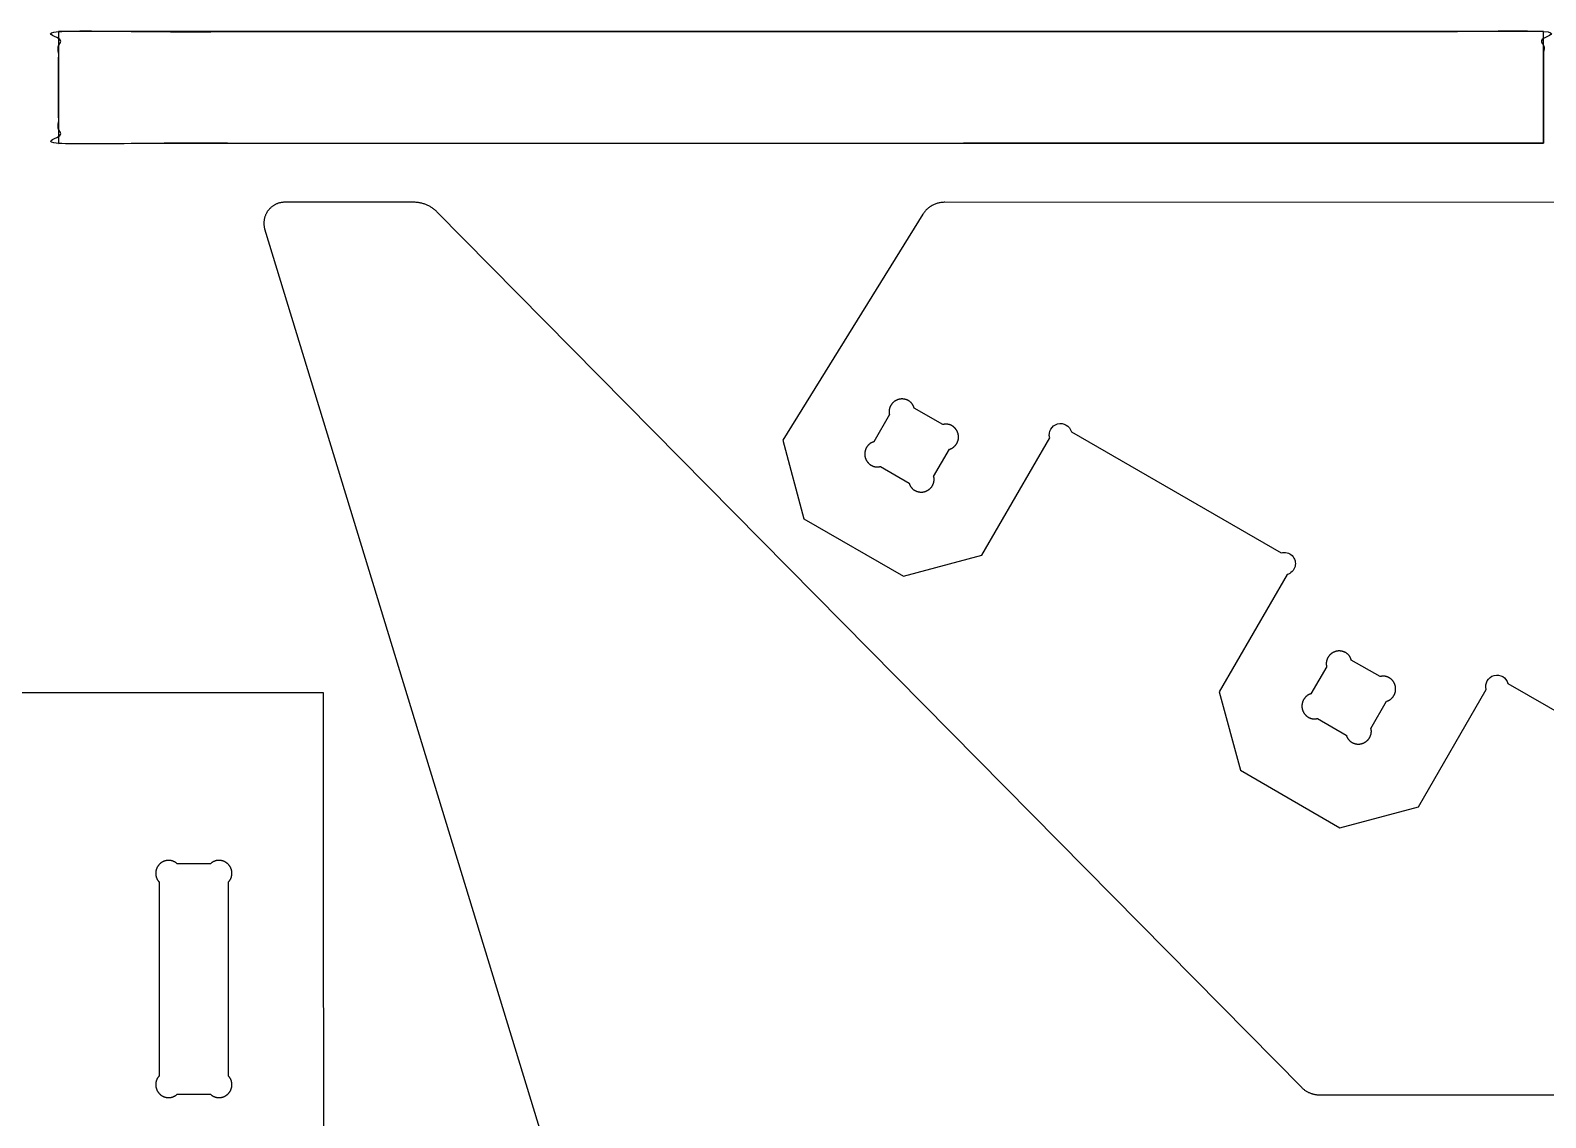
# Model space of a CAD drawing. Header units: millimetres. Extents: x 0 to 2438, y 0 to 1220.
# Drawn here: x 778 to 1238.5, y 276.7 to 607.3 of the extents above; entities that cross this region are included whole.
import ezdxf

# ---------------------------------------------------------------- set-up
doc = ezdxf.new("R2010")
doc.units = ezdxf.units.MM
doc.header["$MEASUREMENT"] = 0
doc.layers.add('Profile - inside', color=30, linetype='Continuous')
doc.layers.add('Profile - outside', color=7, linetype='Continuous')

msp = doc.modelspace()

# ---------------------------------------------------------------- linework, layer by layer
at = {"layer": 'Profile - inside'}
for points in [[(1039.12, 490.42), (1034.32, 482.11), (1034.3, 482.11), (1034.27, 482.11), (1034.25, 482.1), (1034.23, 482.1), (1034.21, 482.1), (1034.18, 482.09), (1034.16, 482.09), (1034.13, 482.08), (1034.09, 482.07), (1034.04, 482.06), (1033.99, 482.04), (1033.94, 482.03), (1033.89, 482.01), (1033.84, 481.99), (1033.79, 481.97), (1033.74, 481.94), (1033.69, 481.92), (1033.63, 481.89), (1033.58, 481.86), (1033.53, 481.83), (1033.46, 481.79), (1033.38, 481.74), (1033.31, 481.69), (1033.23, 481.64), (1033.16, 481.59), (1033.09, 481.53), (1033.01, 481.48), (1032.94, 481.42), (1032.87, 481.36), (1032.8, 481.29), (1032.74, 481.23), (1032.67, 481.16), (1032.6, 481.09), (1032.54, 481.02), (1032.48, 480.95), (1032.42, 480.87), (1032.36, 480.79), (1032.3, 480.71), (1032.24, 480.63), (1032.19, 480.55), (1032.13, 480.47), (1032.08, 480.38), (1032.04, 480.29), (1031.99, 480.2), (1031.94, 480.11), (1031.9, 480.02), (1031.86, 479.93), (1031.83, 479.83), (1031.79, 479.74), (1031.76, 479.64), (1031.73, 479.54), (1031.7, 479.45), (1031.68, 479.35), (1031.65, 479.25), (1031.63, 479.15), (1031.62, 479.05), (1031.6, 478.95), (1031.59, 478.85), (1031.58, 478.75), (1031.57, 478.65), (1031.57, 478.55), (1031.57, 478.45), (1031.57, 478.35), (1031.57, 478.25), (1031.58, 478.15), (1031.59, 478.05), (1031.6, 477.95), (1031.61, 477.86), (1031.62, 477.76), (1031.64, 477.66), (1031.66, 477.57), (1031.68, 477.48), (1031.71, 477.39), (1031.74, 477.29), (1031.76, 477.21), (1031.79, 477.12), (1031.83, 477.03), (1031.86, 476.95), (1031.89, 476.86), (1031.93, 476.78), (1031.97, 476.7), (1032.01, 476.62), (1032.05, 476.54), (1032.09, 476.47), (1032.17, 476.34), (1032.21, 476.28), (1032.25, 476.22), (1032.29, 476.16), (1032.33, 476.1), (1032.38, 476.04), (1032.42, 475.98), (1032.47, 475.92), (1032.52, 475.86), (1032.57, 475.81), (1032.62, 475.75), (1032.67, 475.69), (1032.72, 475.64), (1032.78, 475.58), (1032.84, 475.53), (1032.89, 475.48), (1032.95, 475.43), (1033.01, 475.38), (1033.07, 475.33), (1033.13, 475.28), (1033.2, 475.23), (1033.26, 475.19), (1033.33, 475.14), (1033.39, 475.1), (1033.46, 475.06), (1033.53, 475.01), (1033.6, 474.97), (1033.67, 474.94), (1033.74, 474.9), (1033.81, 474.87), (1033.89, 474.83), (1033.96, 474.8), (1034.03, 474.77), (1034.11, 474.74), (1034.18, 474.72), (1034.26, 474.69), (1034.34, 474.67), (1034.41, 474.64), (1034.49, 474.62), (1034.57, 474.61), (1034.64, 474.59), (1034.72, 474.57), (1034.8, 474.56), (1034.88, 474.55), (1034.96, 474.54), (1035.04, 474.53), (1035.11, 474.53), (1035.19, 474.52), (1035.27, 474.52), (1035.35, 474.52), (1035.43, 474.52), (1035.5, 474.52), (1035.58, 474.53), (1035.66, 474.54), (1035.73, 474.54), (1035.81, 474.55), (1035.88, 474.56), (1035.96, 474.58), (1036.03, 474.59), (1036.1, 474.61), (1036.18, 474.62), (1036.25, 474.64), (1036.32, 474.66), (1045.06, 469.62), (1045.08, 469.55), (1045.1, 469.48), (1045.12, 469.4), (1045.14, 469.33), (1045.17, 469.26), (1045.19, 469.19), (1045.22, 469.12), (1045.25, 469.05), (1045.28, 468.98), (1045.31, 468.91), (1045.35, 468.84), (1045.38, 468.78), (1045.42, 468.71), (1045.46, 468.64), (1045.5, 468.57), (1045.55, 468.51), (1045.59, 468.44), (1045.64, 468.38), (1045.68, 468.32), (1045.73, 468.25), (1045.78, 468.19), (1045.83, 468.13), (1045.89, 468.07), (1045.94, 468.02), (1046, 467.96), (1046.05, 467.9), (1046.11, 467.85), (1046.17, 467.8), (1046.23, 467.74), (1046.3, 467.69), (1046.36, 467.65), (1046.42, 467.6), (1046.49, 467.55), (1046.56, 467.51), (1046.62, 467.46), (1046.69, 467.42), (1046.76, 467.38), (1046.83, 467.34), (1046.9, 467.3), (1046.97, 467.27), (1047.04, 467.23), (1047.11, 467.2), (1047.19, 467.17), (1047.26, 467.14), (1047.33, 467.11), (1047.41, 467.09), (1047.48, 467.06), (1047.55, 467.04), (1047.63, 467.02), (1047.7, 467), (1047.78, 466.98), (1047.85, 466.96), (1047.93, 466.94), (1048, 466.93), (1048.08, 466.92), (1048.15, 466.91), (1048.22, 466.9), (1048.3, 466.89), (1048.37, 466.88), (1048.44, 466.87), (1048.52, 466.87), (1048.59, 466.87), (1048.73, 466.86), (1048.82, 466.86), (1048.91, 466.87), (1049, 466.87), (1049.09, 466.88), (1049.18, 466.89), (1049.27, 466.9), (1049.36, 466.91), (1049.45, 466.93), (1049.54, 466.95), (1049.63, 466.97), (1049.72, 466.99), (1049.81, 467.02), (1049.91, 467.04), (1050, 467.07), (1050.09, 467.1), (1050.18, 467.14), (1050.27, 467.18), (1050.36, 467.22), (1050.45, 467.26), (1050.54, 467.3), (1050.63, 467.35), (1050.71, 467.4), (1050.8, 467.45), (1050.88, 467.5), (1050.97, 467.56), (1051.05, 467.62), (1051.13, 467.68), (1051.21, 467.74), (1051.29, 467.81), (1051.36, 467.87), (1051.44, 467.94), (1051.51, 468.01), (1051.58, 468.09), (1051.65, 468.16), (1051.72, 468.24), (1051.78, 468.32), (1051.85, 468.4), (1051.91, 468.48), (1051.97, 468.56), (1052.02, 468.64), (1052.08, 468.73), (1052.13, 468.81), (1052.18, 468.9), (1052.22, 468.99), (1052.27, 469.08), (1052.31, 469.17), (1052.35, 469.26), (1052.39, 469.35), (1052.42, 469.44), (1052.45, 469.53), (1052.48, 469.62), (1052.51, 469.71), (1052.54, 469.8), (1052.56, 469.89), (1052.58, 469.99), (1052.6, 470.08), (1052.61, 470.17), (1052.63, 470.26), (1052.64, 470.35), (1052.65, 470.44), (1052.65, 470.53), (1052.66, 470.62), (1052.66, 470.71), (1052.66, 470.79), (1052.66, 470.85), (1052.66, 470.91), (1052.66, 470.97), (1052.65, 471.03), (1052.65, 471.08), (1052.64, 471.14), (1052.63, 471.19), (1052.63, 471.24), (1052.62, 471.3), (1052.6, 471.35), (1052.59, 471.39), (1052.58, 471.44), (1052.57, 471.46), (1052.56, 471.49), (1052.55, 471.51), (1052.55, 471.53), (1052.54, 471.55), (1052.53, 471.57), (1052.52, 471.6), (1052.51, 471.62), (1057.3, 479.93), (1057.33, 479.93), (1057.35, 479.93), (1057.37, 479.93), (1057.4, 479.94), (1057.42, 479.94), (1057.44, 479.94), (1057.47, 479.95), (1057.49, 479.95), (1057.54, 479.97), (1057.59, 479.98), (1057.63, 479.99), (1057.68, 480.01), (1057.73, 480.03), (1057.78, 480.05), (1057.84, 480.07), (1057.89, 480.1), (1057.94, 480.12), (1057.99, 480.15), (1058.04, 480.18), (1058.09, 480.21), (1058.17, 480.25), (1058.24, 480.3), (1058.32, 480.34), (1058.39, 480.4), (1058.47, 480.45), (1058.54, 480.5), (1058.61, 480.56), (1058.68, 480.62), (1058.75, 480.68), (1058.82, 480.74), (1058.89, 480.81), (1058.95, 480.88), (1059.02, 480.95), (1059.08, 481.02), (1059.15, 481.09), (1059.21, 481.17), (1059.27, 481.25), (1059.33, 481.32), (1059.38, 481.41), (1059.44, 481.49), (1059.49, 481.57), (1059.54, 481.66), (1059.59, 481.75), (1059.64, 481.84), (1059.68, 481.93), (1059.72, 482.02), (1059.76, 482.11), (1059.8, 482.21), (1059.83, 482.3), (1059.87, 482.4), (1059.9, 482.49), (1059.92, 482.59), (1059.95, 482.69), (1059.97, 482.79), (1059.99, 482.89), (1060.01, 482.99), (1060.02, 483.09), (1060.03, 483.19), (1060.04, 483.29), (1060.05, 483.39), (1060.06, 483.49), (1060.06, 483.59), (1060.06, 483.69), (1060.05, 483.79), (1060.05, 483.89), (1060.04, 483.99), (1060.03, 484.09), (1060.01, 484.18), (1060, 484.28), (1059.98, 484.37), (1059.96, 484.47), (1059.94, 484.56), (1059.92, 484.65), (1059.89, 484.74), (1059.86, 484.83), (1059.83, 484.92), (1059.8, 485.01), (1059.77, 485.09), (1059.73, 485.18), (1059.69, 485.26), (1059.65, 485.34), (1059.61, 485.42), (1059.57, 485.5), (1059.53, 485.57), (1059.46, 485.7), (1059.42, 485.76), (1059.38, 485.82), (1059.33, 485.88), (1059.29, 485.94), (1059.25, 486), (1059.2, 486.06), (1059.15, 486.12), (1059.11, 486.17), (1059.06, 486.23), (1059.01, 486.29), (1058.95, 486.34), (1058.9, 486.4), (1058.84, 486.45), (1058.79, 486.51), (1058.73, 486.56), (1058.67, 486.61), (1058.61, 486.66), (1058.55, 486.71), (1058.49, 486.76), (1058.43, 486.81), (1058.36, 486.85), (1058.3, 486.9), (1058.23, 486.94), (1058.16, 486.98), (1058.09, 487.02), (1058.02, 487.06), (1057.95, 487.1), (1057.88, 487.14), (1057.81, 487.17), (1057.74, 487.21), (1057.66, 487.24), (1057.59, 487.27), (1057.52, 487.3), (1057.44, 487.32), (1057.36, 487.35), (1057.29, 487.37), (1057.21, 487.39), (1057.13, 487.41), (1057.06, 487.43), (1056.98, 487.45), (1056.9, 487.46), (1056.82, 487.48), (1056.74, 487.49), (1056.67, 487.5), (1056.59, 487.5), (1056.51, 487.51), (1056.43, 487.51), (1056.35, 487.52), (1056.28, 487.52), (1056.2, 487.52), (1056.12, 487.51), (1056.04, 487.51), (1055.97, 487.5), (1055.89, 487.5), (1055.82, 487.49), (1055.74, 487.47), (1055.67, 487.46), (1055.59, 487.45), (1055.52, 487.43), (1055.45, 487.41), (1055.38, 487.4), (1055.31, 487.38), (1046.57, 492.42), (1046.55, 492.49), (1046.53, 492.56), (1046.51, 492.63), (1046.48, 492.71), (1046.46, 492.78), (1046.43, 492.85), (1046.4, 492.92), (1046.38, 492.99), (1046.34, 493.06), (1046.31, 493.13), (1046.28, 493.2), (1046.24, 493.26), (1046.2, 493.33), (1046.16, 493.4), (1046.12, 493.46), (1046.08, 493.53), (1046.03, 493.59), (1045.99, 493.66), (1045.94, 493.72), (1045.89, 493.78), (1045.84, 493.84), (1045.79, 493.9), (1045.74, 493.96), (1045.68, 494.02), (1045.63, 494.08), (1045.57, 494.13), (1045.51, 494.19), (1045.45, 494.24), (1045.39, 494.29), (1045.33, 494.34), (1045.26, 494.39), (1045.2, 494.44), (1045.14, 494.49), (1045.07, 494.53), (1045, 494.58), (1044.93, 494.62), (1044.87, 494.66), (1044.8, 494.7), (1044.73, 494.73), (1044.65, 494.77), (1044.58, 494.8), (1044.51, 494.84), (1044.44, 494.87), (1044.37, 494.9), (1044.29, 494.93), (1044.22, 494.95), (1044.14, 494.98), (1044.07, 495), (1044, 495.02), (1043.92, 495.04), (1043.85, 495.06), (1043.77, 495.08), (1043.7, 495.09), (1043.62, 495.11), (1043.55, 495.12), (1043.47, 495.13), (1043.4, 495.14), (1043.33, 495.15), (1043.25, 495.16), (1043.18, 495.16), (1043.11, 495.17), (1043.03, 495.17), (1042.89, 495.17), (1042.8, 495.17), (1042.72, 495.17), (1042.63, 495.17), (1042.54, 495.16), (1042.45, 495.15), (1042.36, 495.14), (1042.27, 495.12), (1042.18, 495.11), (1042.08, 495.09), (1041.99, 495.07), (1041.9, 495.05), (1041.81, 495.02), (1041.72, 495), (1041.63, 494.97), (1041.54, 494.93), (1041.44, 494.9), (1041.35, 494.86), (1041.26, 494.82), (1041.17, 494.78), (1041.09, 494.74), (1041, 494.69), (1040.91, 494.64), (1040.83, 494.59), (1040.74, 494.53), (1040.66, 494.48), (1040.57, 494.42), (1040.49, 494.36), (1040.41, 494.3), (1040.34, 494.23), (1040.26, 494.16), (1040.19, 494.09), (1040.11, 494.02), (1040.04, 493.95), (1039.97, 493.88), (1039.91, 493.8), (1039.84, 493.72), (1039.78, 493.64), (1039.72, 493.56), (1039.66, 493.48), (1039.6, 493.4), (1039.55, 493.31), (1039.5, 493.22), (1039.45, 493.14), (1039.4, 493.05), (1039.36, 492.96), (1039.31, 492.87), (1039.27, 492.78), (1039.24, 492.69), (1039.2, 492.6), (1039.17, 492.51), (1039.14, 492.42), (1039.11, 492.33), (1039.09, 492.24), (1039.07, 492.14), (1039.05, 492.05), (1039.03, 491.96), (1039.01, 491.87), (1039, 491.78), (1038.99, 491.69), (1038.98, 491.6), (1038.97, 491.51), (1038.97, 491.42), (1038.96, 491.33), (1038.96, 491.25), (1038.96, 491.19), (1038.96, 491.13), (1038.97, 491.07), (1038.97, 491.01), (1038.98, 490.95), (1038.98, 490.9), (1038.99, 490.85), (1039, 490.79), (1039.01, 490.74), (1039.02, 490.69), (1039.03, 490.64), (1039.05, 490.6), (1039.05, 490.57), (1039.06, 490.55), (1039.07, 490.53), (1039.08, 490.51), (1039.09, 490.48), (1039.1, 490.46), (1039.11, 490.44), (1039.12, 490.42)], [(1171.96, 413.81), (1167.17, 405.5), (1167.15, 405.5), (1167.12, 405.5), (1167.1, 405.5), (1167.08, 405.49), (1167.05, 405.49), (1167.03, 405.49), (1167.01, 405.48), (1166.98, 405.48), (1166.93, 405.46), (1166.89, 405.45), (1166.84, 405.44), (1166.79, 405.42), (1166.74, 405.4), (1166.69, 405.38), (1166.64, 405.36), (1166.59, 405.33), (1166.53, 405.31), (1166.48, 405.28), (1166.43, 405.25), (1166.38, 405.23), (1166.3, 405.18), (1166.23, 405.13), (1166.15, 405.09), (1166.08, 405.03), (1166.01, 404.98), (1165.93, 404.93), (1165.86, 404.87), (1165.79, 404.81), (1165.72, 404.75), (1165.65, 404.69), (1165.58, 404.62), (1165.52, 404.55), (1165.45, 404.48), (1165.39, 404.41), (1165.33, 404.34), (1165.26, 404.26), (1165.2, 404.19), (1165.15, 404.11), (1165.09, 404.02), (1165.04, 403.94), (1164.98, 403.86), (1164.93, 403.77), (1164.88, 403.68), (1164.84, 403.59), (1164.79, 403.5), (1164.75, 403.41), (1164.71, 403.32), (1164.67, 403.23), (1164.64, 403.13), (1164.61, 403.03), (1164.58, 402.94), (1164.55, 402.84), (1164.52, 402.74), (1164.5, 402.64), (1164.48, 402.54), (1164.46, 402.44), (1164.45, 402.34), (1164.44, 402.24), (1164.43, 402.14), (1164.42, 402.04), (1164.42, 401.94), (1164.41, 401.84), (1164.42, 401.74), (1164.42, 401.64), (1164.42, 401.54), (1164.43, 401.44), (1164.44, 401.34), (1164.46, 401.25), (1164.47, 401.15), (1164.49, 401.06), (1164.51, 400.96), (1164.53, 400.87), (1164.56, 400.78), (1164.58, 400.69), (1164.61, 400.6), (1164.64, 400.51), (1164.67, 400.42), (1164.71, 400.34), (1164.74, 400.25), (1164.78, 400.17), (1164.82, 400.09), (1164.86, 400.01), (1164.9, 399.93), (1164.94, 399.86), (1165.02, 399.73), (1165.06, 399.67), (1165.1, 399.61), (1165.14, 399.55), (1165.18, 399.49), (1165.22, 399.43), (1165.27, 399.37), (1165.32, 399.31), (1165.37, 399.26), (1165.42, 399.2), (1165.47, 399.14), (1165.52, 399.09), (1165.57, 399.03), (1165.63, 398.98), (1165.68, 398.92), (1165.74, 398.87), (1165.8, 398.82), (1165.86, 398.77), (1165.92, 398.72), (1165.98, 398.67), (1166.05, 398.62), (1166.11, 398.58), (1166.18, 398.53), (1166.24, 398.49), (1166.31, 398.45), (1166.38, 398.41), (1166.45, 398.37), (1166.52, 398.33), (1166.59, 398.29), (1166.66, 398.26), (1166.73, 398.22), (1166.81, 398.19), (1166.88, 398.16), (1166.96, 398.13), (1167.03, 398.11), (1167.11, 398.08), (1167.18, 398.06), (1167.26, 398.04), (1167.34, 398.02), (1167.41, 398), (1167.49, 397.98), (1167.57, 397.97), (1167.65, 397.95), (1167.73, 397.94), (1167.81, 397.93), (1167.88, 397.93), (1167.96, 397.92), (1168.04, 397.92), (1168.12, 397.91), (1168.2, 397.91), (1168.27, 397.91), (1168.35, 397.92), (1168.43, 397.92), (1168.5, 397.93), (1168.58, 397.93), (1168.66, 397.94), (1168.73, 397.96), (1168.8, 397.97), (1168.88, 397.98), (1168.95, 398), (1169.02, 398.02), (1169.1, 398.03), (1169.17, 398.05), (1177.91, 393.01), (1177.92, 392.94), (1177.94, 392.87), (1177.97, 392.8), (1177.99, 392.73), (1178.01, 392.65), (1178.04, 392.58), (1178.07, 392.51), (1178.1, 392.44), (1178.13, 392.37), (1178.16, 392.3), (1178.2, 392.24), (1178.23, 392.17), (1178.27, 392.1), (1178.31, 392.03), (1178.35, 391.97), (1178.39, 391.9), (1178.44, 391.84), (1178.48, 391.77), (1178.53, 391.71), (1178.58, 391.65), (1178.63, 391.59), (1178.68, 391.53), (1178.73, 391.47), (1178.79, 391.41), (1178.84, 391.35), (1178.9, 391.3), (1178.96, 391.24), (1179.02, 391.19), (1179.08, 391.14), (1179.14, 391.09), (1179.21, 391.04), (1179.27, 390.99), (1179.34, 390.94), (1179.4, 390.9), (1179.47, 390.85), (1179.54, 390.81), (1179.61, 390.77), (1179.68, 390.73), (1179.75, 390.7), (1179.82, 390.66), (1179.89, 390.63), (1179.96, 390.59), (1180.03, 390.56), (1180.11, 390.53), (1180.18, 390.5), (1180.25, 390.48), (1180.33, 390.45), (1180.4, 390.43), (1180.48, 390.41), (1180.55, 390.39), (1180.63, 390.37), (1180.7, 390.35), (1180.77, 390.34), (1180.85, 390.32), (1180.92, 390.31), (1181, 390.3), (1181.07, 390.29), (1181.15, 390.28), (1181.22, 390.27), (1181.29, 390.27), (1181.37, 390.26), (1181.44, 390.26), (1181.58, 390.26), (1181.67, 390.26), (1181.76, 390.26), (1181.85, 390.26), (1181.93, 390.27), (1182.02, 390.28), (1182.11, 390.29), (1182.21, 390.31), (1182.3, 390.32), (1182.39, 390.34), (1182.48, 390.36), (1182.57, 390.38), (1182.66, 390.41), (1182.75, 390.43), (1182.85, 390.46), (1182.94, 390.5), (1183.03, 390.53), (1183.12, 390.57), (1183.21, 390.61), (1183.3, 390.65), (1183.39, 390.69), (1183.47, 390.74), (1183.56, 390.79), (1183.65, 390.84), (1183.73, 390.9), (1183.82, 390.95), (1183.9, 391.01), (1183.98, 391.07), (1184.06, 391.13), (1184.14, 391.2), (1184.21, 391.27), (1184.29, 391.34), (1184.36, 391.41), (1184.43, 391.48), (1184.5, 391.55), (1184.57, 391.63), (1184.63, 391.71), (1184.69, 391.79), (1184.76, 391.87), (1184.81, 391.95), (1184.87, 392.03), (1184.92, 392.12), (1184.98, 392.21), (1185.02, 392.29), (1185.07, 392.38), (1185.12, 392.47), (1185.16, 392.56), (1185.2, 392.65), (1185.23, 392.74), (1185.27, 392.83), (1185.3, 392.92), (1185.33, 393.01), (1185.36, 393.1), (1185.38, 393.2), (1185.41, 393.29), (1185.43, 393.38), (1185.44, 393.47), (1185.46, 393.56), (1185.47, 393.65), (1185.49, 393.74), (1185.49, 393.83), (1185.5, 393.92), (1185.51, 394.01), (1185.51, 394.1), (1185.51, 394.18), (1185.51, 394.24), (1185.51, 394.3), (1185.51, 394.36), (1185.5, 394.42), (1185.5, 394.48), (1185.49, 394.53), (1185.48, 394.58), (1185.47, 394.64), (1185.46, 394.69), (1185.45, 394.74), (1185.44, 394.79), (1185.42, 394.83), (1185.42, 394.86), (1185.41, 394.88), (1185.4, 394.9), (1185.39, 394.92), (1185.38, 394.95), (1185.37, 394.97), (1185.37, 394.99), (1185.36, 395.01), (1190.15, 403.32), (1190.17, 403.32), (1190.2, 403.32), (1190.22, 403.33), (1190.24, 403.33), (1190.27, 403.33), (1190.29, 403.34), (1190.31, 403.34), (1190.34, 403.35), (1190.38, 403.36), (1190.43, 403.37), (1190.48, 403.39), (1190.53, 403.4), (1190.58, 403.42), (1190.63, 403.44), (1190.68, 403.46), (1190.73, 403.49), (1190.79, 403.51), (1190.84, 403.54), (1190.89, 403.57), (1190.94, 403.6), (1191.02, 403.64), (1191.09, 403.69), (1191.17, 403.74), (1191.24, 403.79), (1191.31, 403.84), (1191.39, 403.9), (1191.46, 403.95), (1191.53, 404.01), (1191.6, 404.07), (1191.67, 404.14), (1191.74, 404.2), (1191.8, 404.27), (1191.87, 404.34), (1191.93, 404.41), (1191.99, 404.48), (1192.06, 404.56), (1192.12, 404.64), (1192.17, 404.72), (1192.23, 404.8), (1192.28, 404.88), (1192.34, 404.96), (1192.39, 405.05), (1192.44, 405.14), (1192.48, 405.23), (1192.53, 405.32), (1192.57, 405.41), (1192.61, 405.5), (1192.65, 405.6), (1192.68, 405.69), (1192.71, 405.79), (1192.74, 405.89), (1192.77, 405.98), (1192.8, 406.08), (1192.82, 406.18), (1192.84, 406.28), (1192.86, 406.38), (1192.87, 406.48), (1192.88, 406.58), (1192.89, 406.68), (1192.9, 406.78), (1192.9, 406.88), (1192.9, 406.98), (1192.9, 407.08), (1192.9, 407.18), (1192.89, 407.28), (1192.89, 407.38), (1192.88, 407.48), (1192.86, 407.57), (1192.85, 407.67), (1192.83, 407.77), (1192.81, 407.86), (1192.79, 407.95), (1192.76, 408.04), (1192.74, 408.14), (1192.71, 408.22), (1192.68, 408.31), (1192.65, 408.4), (1192.61, 408.49), (1192.58, 408.57), (1192.54, 408.65), (1192.5, 408.73), (1192.46, 408.81), (1192.42, 408.89), (1192.38, 408.96), (1192.3, 409.09), (1192.26, 409.15), (1192.22, 409.21), (1192.18, 409.27), (1192.14, 409.33), (1192.1, 409.39), (1192.05, 409.45), (1192, 409.51), (1191.95, 409.57), (1191.9, 409.62), (1191.85, 409.68), (1191.8, 409.74), (1191.75, 409.79), (1191.69, 409.85), (1191.64, 409.9), (1191.58, 409.95), (1191.52, 410), (1191.46, 410.05), (1191.4, 410.1), (1191.34, 410.15), (1191.27, 410.2), (1191.21, 410.24), (1191.14, 410.29), (1191.08, 410.33), (1191.01, 410.38), (1190.94, 410.42), (1190.87, 410.46), (1190.8, 410.49), (1190.73, 410.53), (1190.66, 410.56), (1190.59, 410.6), (1190.51, 410.63), (1190.44, 410.66), (1190.36, 410.69), (1190.29, 410.72), (1190.21, 410.74), (1190.14, 410.76), (1190.06, 410.79), (1189.98, 410.81), (1189.9, 410.82), (1189.83, 410.84), (1189.75, 410.86), (1189.67, 410.87), (1189.59, 410.88), (1189.51, 410.89), (1189.44, 410.9), (1189.36, 410.9), (1189.28, 410.91), (1189.2, 410.91), (1189.12, 410.91), (1189.05, 410.91), (1188.97, 410.91), (1188.89, 410.9), (1188.82, 410.9), (1188.74, 410.89), (1188.66, 410.88), (1188.59, 410.87), (1188.52, 410.85), (1188.44, 410.84), (1188.37, 410.82), (1188.3, 410.81), (1188.22, 410.79), (1188.15, 410.77), (1179.41, 415.81), (1179.4, 415.88), (1179.38, 415.95), (1179.35, 416.03), (1179.33, 416.1), (1179.31, 416.17), (1179.28, 416.24), (1179.25, 416.31), (1179.22, 416.38), (1179.19, 416.45), (1179.16, 416.52), (1179.12, 416.59), (1179.09, 416.66), (1179.05, 416.72), (1179.01, 416.79), (1178.97, 416.86), (1178.93, 416.92), (1178.88, 416.99), (1178.84, 417.05), (1178.79, 417.11), (1178.74, 417.18), (1178.69, 417.24), (1178.64, 417.3), (1178.59, 417.36), (1178.53, 417.41), (1178.47, 417.47), (1178.42, 417.53), (1178.36, 417.58), (1178.3, 417.63), (1178.24, 417.69), (1178.18, 417.74), (1178.11, 417.79), (1178.05, 417.83), (1177.98, 417.88), (1177.92, 417.92), (1177.85, 417.97), (1177.78, 418.01), (1177.71, 418.05), (1177.64, 418.09), (1177.57, 418.13), (1177.5, 418.16), (1177.43, 418.2), (1177.36, 418.23), (1177.29, 418.26), (1177.21, 418.29), (1177.14, 418.32), (1177.07, 418.34), (1176.99, 418.37), (1176.92, 418.39), (1176.84, 418.41), (1176.77, 418.43), (1176.69, 418.45), (1176.62, 418.47), (1176.55, 418.49), (1176.47, 418.5), (1176.4, 418.51), (1176.32, 418.53), (1176.25, 418.54), (1176.17, 418.54), (1176.1, 418.55), (1176.03, 418.56), (1175.95, 418.56), (1175.88, 418.56), (1175.74, 418.57), (1175.65, 418.57), (1175.56, 418.56), (1175.47, 418.56), (1175.39, 418.55), (1175.3, 418.54), (1175.21, 418.53), (1175.11, 418.52), (1175.02, 418.5), (1174.93, 418.48), (1174.84, 418.46), (1174.75, 418.44), (1174.66, 418.41), (1174.57, 418.39), (1174.47, 418.36), (1174.38, 418.33), (1174.29, 418.29), (1174.2, 418.25), (1174.11, 418.21), (1174.02, 418.17), (1173.93, 418.13), (1173.85, 418.08), (1173.76, 418.03), (1173.67, 417.98), (1173.59, 417.93), (1173.5, 417.87), (1173.42, 417.81), (1173.34, 417.75), (1173.26, 417.69), (1173.18, 417.62), (1173.11, 417.56), (1173.03, 417.49), (1172.96, 417.42), (1172.89, 417.34), (1172.82, 417.27), (1172.75, 417.19), (1172.69, 417.11), (1172.63, 417.03), (1172.56, 416.95), (1172.51, 416.87), (1172.45, 416.79), (1172.4, 416.7), (1172.34, 416.62), (1172.29, 416.53), (1172.25, 416.44), (1172.2, 416.35), (1172.16, 416.26), (1172.12, 416.17), (1172.09, 416.08), (1172.05, 415.99), (1172.02, 415.9), (1171.99, 415.81), (1171.96, 415.72), (1171.94, 415.63), (1171.91, 415.54), (1171.89, 415.44), (1171.87, 415.35), (1171.86, 415.26), (1171.85, 415.17), (1171.83, 415.08), (1171.83, 414.99), (1171.82, 414.9), (1171.81, 414.81), (1171.81, 414.72), (1171.81, 414.64), (1171.81, 414.58), (1171.81, 414.52), (1171.81, 414.46), (1171.82, 414.4), (1171.82, 414.35), (1171.83, 414.29), (1171.84, 414.24), (1171.85, 414.19), (1171.86, 414.13), (1171.87, 414.08), (1171.88, 414.04), (1171.89, 413.99), (1171.9, 413.97), (1171.91, 413.94), (1171.92, 413.92), (1171.93, 413.9), (1171.94, 413.88), (1171.94, 413.86), (1171.95, 413.83), (1171.96, 413.81)], [(838.19, 348.37), (838.21, 348.38), (838.23, 348.39), (838.25, 348.41), (838.27, 348.42), (838.29, 348.43), (838.3, 348.45), (838.32, 348.47), (838.34, 348.48), (838.38, 348.52), (838.41, 348.55), (838.45, 348.59), (838.48, 348.63), (838.51, 348.67), (838.55, 348.71), (838.58, 348.76), (838.61, 348.8), (838.65, 348.85), (838.68, 348.9), (838.71, 348.95), (838.74, 349), (838.78, 349.08), (838.82, 349.16), (838.86, 349.24), (838.9, 349.32), (838.94, 349.4), (838.97, 349.48), (839.01, 349.57), (839.04, 349.65), (839.07, 349.74), (839.1, 349.83), (839.12, 349.92), (839.15, 350.01), (839.17, 350.11), (839.19, 350.2), (839.21, 350.3), (839.22, 350.39), (839.24, 350.49), (839.25, 350.59), (839.26, 350.69), (839.26, 350.79), (839.26, 350.88), (839.27, 350.98), (839.26, 351.08), (839.26, 351.19), (839.25, 351.29), (839.24, 351.39), (839.23, 351.49), (839.22, 351.59), (839.2, 351.69), (839.18, 351.79), (839.16, 351.89), (839.13, 351.98), (839.1, 352.08), (839.07, 352.18), (839.04, 352.28), (839.01, 352.37), (838.97, 352.46), (838.93, 352.56), (838.89, 352.65), (838.84, 352.74), (838.8, 352.83), (838.75, 352.92), (838.7, 353), (838.64, 353.09), (838.59, 353.17), (838.53, 353.25), (838.47, 353.33), (838.41, 353.41), (838.35, 353.48), (838.29, 353.56), (838.23, 353.63), (838.16, 353.7), (838.09, 353.77), (838.03, 353.83), (837.96, 353.89), (837.89, 353.96), (837.82, 354.01), (837.74, 354.07), (837.67, 354.13), (837.6, 354.18), (837.52, 354.23), (837.45, 354.28), (837.37, 354.33), (837.3, 354.37), (837.17, 354.44), (837.11, 354.47), (837.04, 354.51), (836.98, 354.54), (836.91, 354.57), (836.84, 354.6), (836.77, 354.63), (836.7, 354.65), (836.63, 354.68), (836.56, 354.7), (836.49, 354.73), (836.41, 354.75), (836.34, 354.77), (836.27, 354.79), (836.19, 354.81), (836.11, 354.83), (836.04, 354.84), (835.96, 354.85), (835.88, 354.87), (835.8, 354.88), (835.73, 354.89), (835.65, 354.89), (835.57, 354.9), (835.49, 354.91), (835.41, 354.91), (835.33, 354.91), (835.25, 354.91), (835.17, 354.91), (835.09, 354.9), (835.01, 354.9), (834.93, 354.89), (834.85, 354.88), (834.77, 354.87), (834.69, 354.86), (834.61, 354.84), (834.53, 354.83), (834.46, 354.81), (834.38, 354.79), (834.3, 354.77), (834.23, 354.74), (834.15, 354.72), (834.08, 354.69), (834, 354.67), (833.93, 354.64), (833.86, 354.61), (833.78, 354.57), (833.71, 354.54), (833.64, 354.5), (833.57, 354.47), (833.51, 354.43), (833.44, 354.39), (833.37, 354.35), (833.31, 354.3), (833.25, 354.26), (833.18, 354.22), (833.12, 354.17), (833.06, 354.12), (833.01, 354.08), (832.95, 354.03), (832.89, 353.98), (832.84, 353.92), (832.79, 353.87), (832.74, 353.82), (822.65, 353.82), (822.6, 353.87), (822.54, 353.92), (822.49, 353.98), (822.44, 354.03), (822.38, 354.08), (822.32, 354.12), (822.26, 354.17), (822.2, 354.22), (822.14, 354.26), (822.08, 354.3), (822.01, 354.35), (821.95, 354.39), (821.88, 354.43), (821.81, 354.47), (821.74, 354.5), (821.67, 354.54), (821.6, 354.57), (821.53, 354.61), (821.46, 354.64), (821.38, 354.67), (821.31, 354.69), (821.23, 354.72), (821.16, 354.74), (821.08, 354.77), (821.01, 354.79), (820.93, 354.81), (820.85, 354.83), (820.77, 354.84), (820.69, 354.86), (820.61, 354.87), (820.53, 354.88), (820.46, 354.89), (820.38, 354.9), (820.3, 354.9), (820.22, 354.91), (820.14, 354.91), (820.06, 354.91), (819.98, 354.91), (819.9, 354.91), (819.82, 354.9), (819.74, 354.89), (819.66, 354.89), (819.58, 354.88), (819.5, 354.87), (819.42, 354.85), (819.35, 354.84), (819.27, 354.83), (819.19, 354.81), (819.12, 354.79), (819.04, 354.77), (818.97, 354.75), (818.9, 354.73), (818.82, 354.7), (818.75, 354.68), (818.68, 354.65), (818.61, 354.63), (818.54, 354.6), (818.47, 354.57), (818.41, 354.54), (818.34, 354.51), (818.28, 354.47), (818.21, 354.44), (818.09, 354.37), (818.01, 354.33), (817.94, 354.28), (817.86, 354.23), (817.79, 354.18), (817.71, 354.13), (817.64, 354.07), (817.57, 354.01), (817.5, 353.96), (817.43, 353.89), (817.36, 353.83), (817.29, 353.77), (817.22, 353.7), (817.16, 353.63), (817.09, 353.56), (817.03, 353.48), (816.97, 353.41), (816.91, 353.33), (816.85, 353.25), (816.8, 353.17), (816.74, 353.09), (816.69, 353), (816.64, 352.92), (816.59, 352.83), (816.54, 352.74), (816.5, 352.65), (816.46, 352.56), (816.42, 352.46), (816.38, 352.37), (816.34, 352.28), (816.31, 352.18), (816.28, 352.08), (816.25, 351.98), (816.23, 351.89), (816.21, 351.79), (816.19, 351.69), (816.17, 351.59), (816.15, 351.49), (816.14, 351.39), (816.13, 351.29), (816.13, 351.19), (816.12, 351.08), (816.12, 350.98), (816.12, 350.88), (816.12, 350.79), (816.13, 350.69), (816.14, 350.59), (816.15, 350.49), (816.16, 350.39), (816.18, 350.3), (816.2, 350.2), (816.21, 350.11), (816.24, 350.01), (816.26, 349.92), (816.29, 349.83), (816.32, 349.74), (816.35, 349.65), (816.38, 349.57), (816.41, 349.48), (816.45, 349.4), (816.48, 349.32), (816.52, 349.24), (816.56, 349.16), (816.6, 349.08), (816.65, 349), (816.68, 348.95), (816.71, 348.9), (816.74, 348.85), (816.77, 348.8), (816.8, 348.76), (816.84, 348.71), (816.87, 348.67), (816.9, 348.63), (816.94, 348.59), (816.97, 348.55), (817.01, 348.52), (817.04, 348.48), (817.06, 348.47), (817.08, 348.45), (817.1, 348.43), (817.12, 348.42), (817.14, 348.41), (817.15, 348.39), (817.17, 348.38), (817.19, 348.37), (817.19, 289.32), (817.18, 289.31), (817.16, 289.29), (817.14, 289.28), (817.12, 289.26), (817.1, 289.25), (817.08, 289.23), (817.06, 289.22), (817.05, 289.2), (817.01, 289.17), (816.97, 289.13), (816.94, 289.09), (816.91, 289.06), (816.87, 289.01), (816.84, 288.97), (816.8, 288.93), (816.77, 288.88), (816.74, 288.83), (816.71, 288.78), (816.68, 288.73), (816.65, 288.68), (816.6, 288.6), (816.56, 288.53), (816.52, 288.45), (816.48, 288.37), (816.45, 288.28), (816.41, 288.2), (816.38, 288.12), (816.35, 288.03), (816.32, 287.94), (816.29, 287.85), (816.26, 287.76), (816.24, 287.67), (816.21, 287.58), (816.2, 287.48), (816.18, 287.39), (816.16, 287.29), (816.15, 287.19), (816.14, 287.1), (816.13, 287), (816.12, 286.9), (816.12, 286.8), (816.12, 286.7), (816.12, 286.6), (816.13, 286.5), (816.13, 286.4), (816.14, 286.3), (816.15, 286.2), (816.17, 286.1), (816.19, 286), (816.21, 285.9), (816.23, 285.8), (816.25, 285.7), (816.28, 285.6), (816.31, 285.5), (816.34, 285.41), (816.38, 285.31), (816.42, 285.22), (816.46, 285.13), (816.5, 285.03), (816.54, 284.94), (816.59, 284.85), (816.64, 284.77), (816.69, 284.68), (816.74, 284.6), (816.8, 284.51), (816.85, 284.43), (816.91, 284.35), (816.97, 284.28), (817.03, 284.2), (817.09, 284.13), (817.16, 284.06), (817.22, 283.99), (817.29, 283.92), (817.36, 283.85), (817.43, 283.79), (817.5, 283.73), (817.57, 283.67), (817.64, 283.61), (817.71, 283.56), (817.79, 283.5), (817.86, 283.45), (817.94, 283.4), (818.01, 283.36), (818.09, 283.31), (818.21, 283.24), (818.28, 283.21), (818.34, 283.18), (818.41, 283.15), (818.47, 283.12), (818.54, 283.09), (818.61, 283.06), (818.68, 283.03), (818.75, 283), (818.82, 282.98), (818.9, 282.96), (818.97, 282.93), (819.04, 282.91), (819.12, 282.89), (819.19, 282.88), (819.27, 282.86), (819.35, 282.84), (819.42, 282.83), (819.5, 282.82), (819.58, 282.81), (819.66, 282.8), (819.74, 282.79), (819.82, 282.78), (819.89, 282.78), (819.97, 282.78), (820.05, 282.77), (820.13, 282.78), (820.21, 282.78), (820.29, 282.78), (820.37, 282.79), (820.45, 282.8), (820.53, 282.8), (820.61, 282.82), (820.69, 282.83), (820.77, 282.84), (820.85, 282.86), (820.93, 282.88), (821, 282.9), (821.08, 282.92), (821.16, 282.94), (821.23, 282.96), (821.31, 282.99), (821.38, 283.02), (821.45, 283.05), (821.53, 283.08), (821.6, 283.11), (821.67, 283.15), (821.74, 283.18), (821.81, 283.22), (821.88, 283.26), (821.94, 283.3), (822.01, 283.34), (822.07, 283.38), (822.13, 283.42), (822.2, 283.47), (822.26, 283.51), (822.32, 283.56), (822.38, 283.61), (822.43, 283.66), (822.49, 283.71), (822.54, 283.76), (822.59, 283.81), (822.65, 283.86), (832.74, 283.86), (832.79, 283.81), (832.84, 283.76), (832.89, 283.71), (832.95, 283.66), (833.01, 283.61), (833.07, 283.56), (833.12, 283.51), (833.19, 283.47), (833.25, 283.42), (833.31, 283.38), (833.37, 283.34), (833.44, 283.3), (833.51, 283.26), (833.57, 283.22), (833.64, 283.18), (833.71, 283.14), (833.78, 283.11), (833.86, 283.08), (833.93, 283.05), (834, 283.02), (834.08, 282.99), (834.15, 282.96), (834.23, 282.94), (834.3, 282.92), (834.38, 282.9), (834.46, 282.88), (834.54, 282.86), (834.61, 282.84), (834.69, 282.83), (834.77, 282.82), (834.85, 282.8), (834.93, 282.79), (835.01, 282.79), (835.09, 282.78), (835.17, 282.78), (835.25, 282.78), (835.33, 282.77), (835.41, 282.78), (835.49, 282.78), (835.57, 282.78), (835.65, 282.79), (835.73, 282.8), (835.81, 282.81), (835.88, 282.82), (835.96, 282.83), (836.04, 282.84), (836.11, 282.86), (836.19, 282.88), (836.27, 282.89), (836.34, 282.91), (836.41, 282.93), (836.49, 282.96), (836.56, 282.98), (836.63, 283), (836.7, 283.03), (836.77, 283.06), (836.84, 283.09), (836.91, 283.12), (836.98, 283.15), (837.04, 283.18), (837.11, 283.21), (837.17, 283.24), (837.3, 283.31), (837.37, 283.36), (837.45, 283.4), (837.52, 283.45), (837.6, 283.5), (837.67, 283.56), (837.74, 283.61), (837.82, 283.67), (837.89, 283.73), (837.96, 283.79), (838.03, 283.85), (838.09, 283.92), (838.16, 283.99), (838.23, 284.06), (838.29, 284.13), (838.35, 284.2), (838.41, 284.28), (838.47, 284.35), (838.53, 284.43), (838.59, 284.51), (838.64, 284.6), (838.7, 284.68), (838.75, 284.77), (838.8, 284.85), (838.84, 284.94), (838.89, 285.03), (838.93, 285.13), (838.97, 285.22), (839.01, 285.31), (839.04, 285.41), (839.07, 285.5), (839.1, 285.6), (839.13, 285.7), (839.16, 285.8), (839.18, 285.9), (839.2, 286), (839.22, 286.1), (839.23, 286.2), (839.24, 286.3), (839.25, 286.4), (839.26, 286.5), (839.26, 286.6), (839.27, 286.7), (839.26, 286.8), (839.26, 286.9), (839.26, 287), (839.25, 287.1), (839.24, 287.19), (839.22, 287.29), (839.21, 287.39), (839.19, 287.48), (839.17, 287.58), (839.15, 287.67), (839.12, 287.76), (839.1, 287.85), (839.07, 287.94), (839.04, 288.03), (839.01, 288.12), (838.97, 288.2), (838.94, 288.28), (838.9, 288.37), (838.86, 288.45), (838.82, 288.53), (838.78, 288.6), (838.74, 288.68), (838.71, 288.73), (838.68, 288.78), (838.65, 288.83), (838.61, 288.88), (838.58, 288.93), (838.55, 288.97), (838.51, 289.01), (838.48, 289.06), (838.45, 289.09), (838.41, 289.13), (838.37, 289.17), (838.34, 289.2), (838.32, 289.22), (838.3, 289.23), (838.28, 289.25), (838.27, 289.26), (838.25, 289.28), (838.23, 289.29), (838.21, 289.31), (838.19, 289.32), (838.19, 348.37)]]:
    msp.add_lwpolyline(points, dxfattribs=at)
at = {"layer": 'Profile - outside'}
for points in [[(1237.84, 572.9), (1237.84, 606.9), (786.59, 606.87), (786.59, 572.87), (1237.84, 572.9)], [(1366.83, 283.49), (1169.81, 283.49), (1169.61, 283.5), (1169.42, 283.51), (1169.23, 283.53), (1169.03, 283.55), (1168.83, 283.58), (1168.64, 283.61), (1168.44, 283.64), (1168.25, 283.68), (1168.06, 283.73), (1167.86, 283.78), (1167.67, 283.84), (1167.48, 283.9), (1167.29, 283.96), (1167.1, 284.03), (1166.92, 284.11), (1166.73, 284.19), (1166.55, 284.27), (1166.37, 284.36), (1166.19, 284.45), (1166.02, 284.55), (1165.85, 284.65), (1165.68, 284.76), (1165.51, 284.87), (1165.35, 284.98), (1165.19, 285.1), (1165.03, 285.22), (1164.88, 285.34), (1164.73, 285.47), (1164.59, 285.6), (1164.45, 285.73), (901.48, 552.16), (901.3, 552.32), (901.12, 552.49), (900.93, 552.65), (900.74, 552.8), (900.54, 552.95), (900.34, 553.1), (900.14, 553.24), (899.93, 553.38), (899.72, 553.51), (899.51, 553.64), (899.29, 553.76), (899.06, 553.88), (898.84, 553.99), (898.61, 554.09), (898.38, 554.19), (898.15, 554.29), (897.91, 554.38), (897.68, 554.46), (897.44, 554.53), (897.2, 554.6), (896.95, 554.67), (896.71, 554.73), (896.47, 554.78), (896.22, 554.82), (895.98, 554.86), (895.73, 554.9), (895.49, 554.92), (895.24, 554.94), (895, 554.96), (894.76, 554.97), (855.33, 554.97), (855.15, 554.97), (854.97, 554.96), (854.79, 554.95), (854.61, 554.93), (854.43, 554.91), (854.25, 554.88), (854.07, 554.84), (853.89, 554.8), (853.7, 554.76), (853.52, 554.71), (853.35, 554.65), (853.17, 554.59), (852.99, 554.52), (852.82, 554.45), (852.65, 554.37), (852.48, 554.29), (852.31, 554.2), (852.14, 554.11), (851.98, 554.01), (851.83, 553.91), (851.67, 553.81), (851.52, 553.7), (851.37, 553.58), (851.23, 553.46), (851.09, 553.34), (850.95, 553.21), (850.82, 553.09), (850.69, 552.95), (850.57, 552.82), (850.45, 552.68), (850.34, 552.54), (850.23, 552.4), (850.13, 552.25), (850.02, 552.1), (849.93, 551.95), (849.83, 551.79), (849.74, 551.63), (849.66, 551.47), (849.58, 551.3), (849.5, 551.13), (849.43, 550.96), (849.37, 550.79), (849.3, 550.61), (849.25, 550.43), (849.2, 550.25), (849.15, 550.07), (849.11, 549.88), (849.08, 549.7), (849.05, 549.51), (849.02, 549.32), (849.01, 549.14), (848.99, 548.95), (848.99, 548.76), (848.98, 548.57), (848.99, 548.39), (849, 548.2), (849.01, 548.02), (849.03, 547.83), (849.06, 547.65), (849.09, 547.47), (849.12, 547.29), (849.17, 547.11), (849.21, 546.94), (1007.29, 29.39)], [(867.32, 23.04), (867.07, 405.87), (17.32, 405.87)]]:
    msp.add_lwpolyline(points, dxfattribs=at)
msp.add_lwpolyline([(1481.18, 554.95), (1055.91, 554.97), (1055.66, 554.97), (1055.42, 554.95), (1055.17, 554.94), (1054.92, 554.91), (1054.67, 554.87), (1054.43, 554.83), (1054.18, 554.78), (1053.93, 554.72), (1053.68, 554.65), (1053.44, 554.58), (1053.19, 554.49), (1052.95, 554.4), (1052.71, 554.3), (1052.48, 554.2), (1052.24, 554.08), (1052.01, 553.96), (1051.79, 553.83), (1051.57, 553.69), (1051.35, 553.55), (1051.14, 553.4), (1050.94, 553.24), (1050.74, 553.08), (1050.55, 552.91), (1050.36, 552.73), (1050.18, 552.55), (1050, 552.37), (1049.84, 552.18), (1049.68, 551.99), (1049.52, 551.79), (1049.38, 551.59), (1049.24, 551.39), (1006.69, 482.63), (1013.09, 458.78), (1043.34, 441.33), (1067.19, 447.73), (1087.77, 483.4, -0.999939), (1094.39, 485.18), (1158.11, 448.43, -1.000138), (1159.89, 441.8), (1139.32, 406.14), (1145.71, 382.29), (1175.97, 364.83), (1199.82, 371.23), (1220.4, 406.9, -0.999862), (1227.02, 408.68), (1257.85, 390.9)], format="xyb", dxfattribs=at)
msp.add_open_spline([(1237.84, 572.9), (1237.84, 589.9), (1237.84, 606.9), (1012.22, 606.89), (786.59, 606.87), (786.59, 589.87), (786.59, 572.87), (1012.22, 572.89), (1237.84, 572.9)], degree=2, knots=[936.501259, 936.501259, 936.501259, 970.500763, 970.500763, 1421.75164, 1421.75164, 1455.751145, 1455.751145, 1907.002022, 1907.002022, 1907.002022], dxfattribs=at)

doc.saveas('drawing.dxf')
